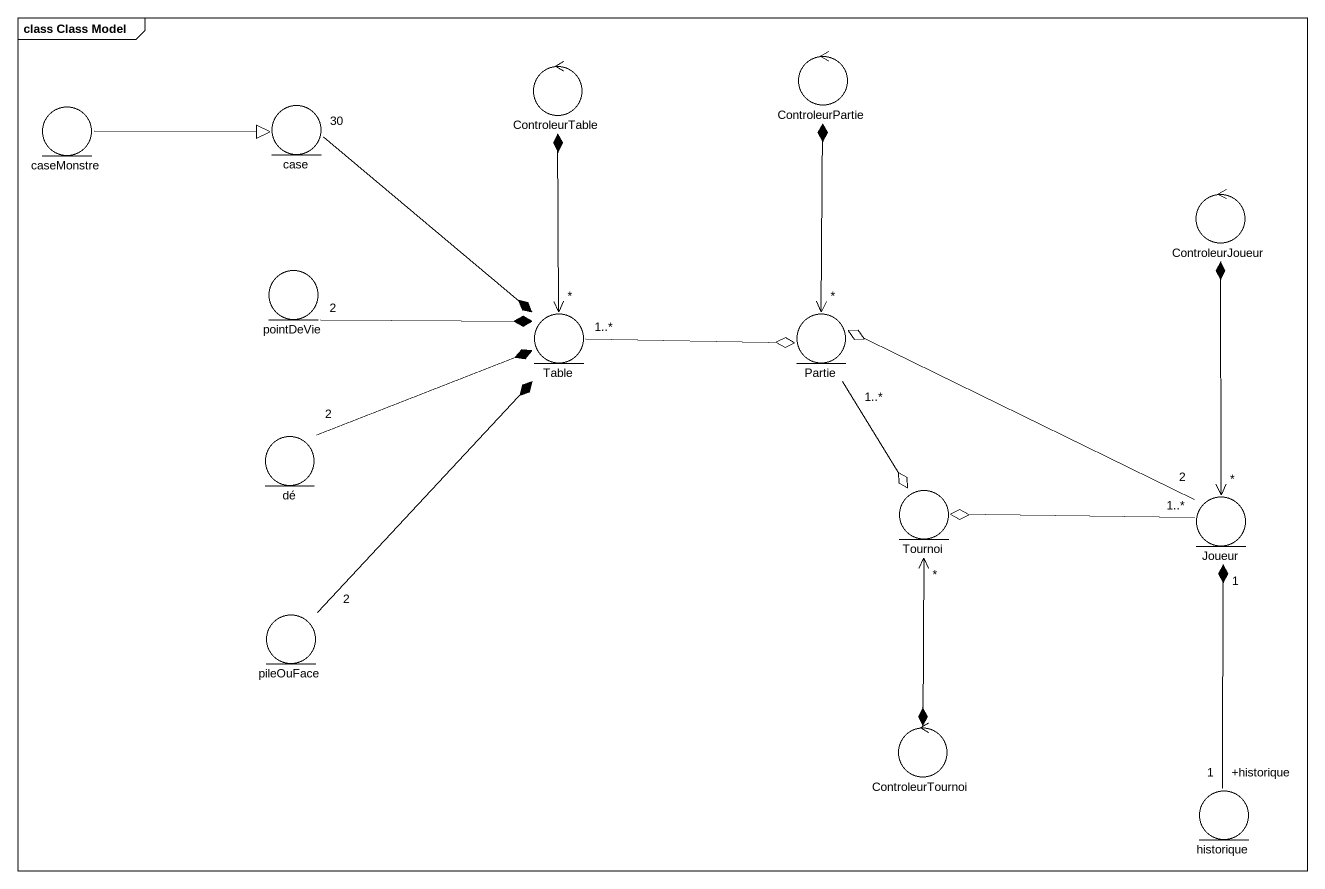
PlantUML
@startuml
mainframe class Class Model
control ControleurTable
control ControleurPartie
entity caseMonstre
entity case
control ControleurJoueur
entity pointDeVie
entity Table
entity Partie
entity dé
entity Tournoi
entity Joueur
entity pileOuFace
control ControleurTournoi
entity historique
caseMonstre -right-|> case
case "30" --* Table
pointDeVie "2" -right-* Table
Table "*" <-up-* ControleurTable
Table "1..*" -right-o Partie
Partie "*" <-up-* ControleurPartie
dé "2" -right-* Table
Tournoi o-up- "1..*" Partie
Tournoi "*" <--* ControleurTournoi
Joueur "*" <-up-* ControleurJoueur
Joueur "2" -left-o Partie
Joueur "1..*" -left-o Tournoi
pileOuFace "2" -up-* Table
historique "+historique\n1" -up-* "1" Joueur
@enduml
